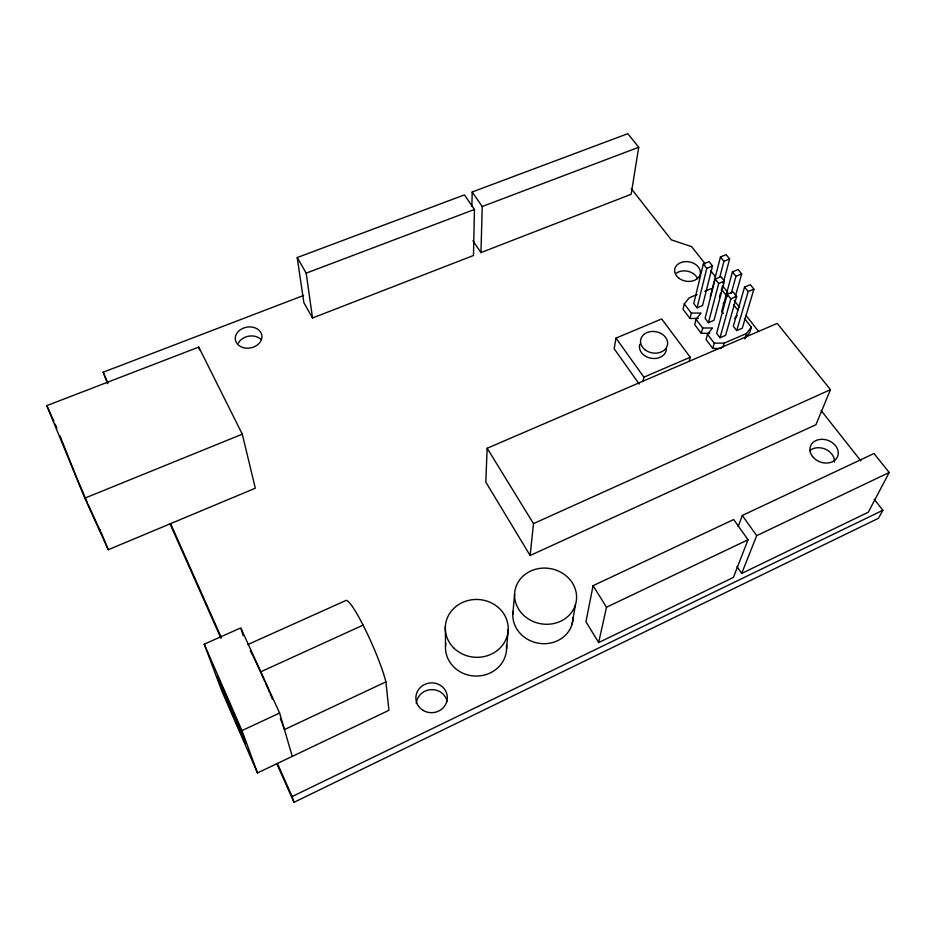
<?xml version="1.0" encoding="UTF-8"?>
<svg xmlns="http://www.w3.org/2000/svg" width="936" height="936" viewBox="0 0 936 936"><rect width="100%" height="100%" fill="white"/><g stroke="black" fill="none" stroke-linecap="round" stroke-linejoin="round"><path stroke-width="1.4" d="M471.908 206.482L472.177 191.997L627.81 133.684L638.738 147.268L631.133 194.29L480.952 252.591L472.926 240.716M474.435 209.465L473.487 255.493L312.53 317.994L303.884 302.714L297.203 257.552L464.42 194.899L474.435 209.465L306.189 273.148L312.53 317.994M480.952 252.591L482.227 206.505L472.177 191.997M487.176 448.262L485.772 482.052L530.139 555.504L815.923 424.745L830.466 389.668L777.243 323.388L487.176 448.262L533.485 523.622L530.139 555.504M506.587 648.905L508.201 629.6M512.811 614.285L514.578 594.278M689.235 361.202L690.241 357.26L661.693 318.954L615.97 338.095L614.156 348.754L639.23 384.064M572.001 624.406L575.5 604.609A31.122 27.998 10.4 0 0 537.709 568.749A31.122 27.998 10.4 0 0 523.54 615.186A31.122 27.998 10.4 0 0 575.5 604.609M593.073 585.667L585.959 621.773L598.654 642.552L733.426 577.407L748.028 539.768L733.672 519.527L593.073 585.667L606.516 607.207L598.654 642.552M643.079 381.081L643.898 377.173L615.97 338.095M697.063 294.536L689.317 297.765L684.274 303.884L683.023 309.278L690.007 318.462L698.326 318.439M690.007 318.462L691.306 313.092L684.274 303.884M703.334 264.01L693.763 303.545L697.051 307.827L702.573 305.51L712.507 266.011L709.055 261.659L703.334 264.01L706.774 268.363L697.051 307.827M691.306 313.092L701.064 313.057L696.021 319.281L694.699 324.64L701.31 333.345L709.699 333.321M710.284 296.642L720.463 256.979L726.149 254.65L729.624 258.968L723.083 283.561M701.31 333.345L702.69 328.01L696.021 319.281M715.198 279.045L705.1 318.322L708.447 322.674L714.004 320.311L724.464 281.081L720.954 276.658L715.198 279.045L718.696 283.479L708.447 322.674M719.866 276.857L723.938 261.308L729.624 258.968M702.69 328.01L712.518 327.974L707.476 334.292L706.072 339.616L712.799 348.449L721.246 348.426M719.445 297.227L720.533 293.132M721.258 290.394L722.358 286.299M735.333 296.419L741.675 273.932L738.141 269.545L732.432 271.908L721.703 311.302L723.388 313.466M727.26 294.337L716.625 333.321L720.018 337.732L725.599 335.345L736.62 296.408L733.052 291.915L727.26 294.337L730.817 298.841L720.018 337.732M712.799 348.449L714.238 343.161L707.476 334.292M731.285 293.155L735.953 276.307L741.675 273.932M723.025 347.104L724.16 343.126L746.448 333.544L751.362 327.237L744.494 318.521M744.576 287.083L733.309 326.196L736.726 330.584L742.271 328.208L753.913 289.13L750.321 284.673L744.576 287.083L748.157 291.552L736.726 330.584M744.834 338.867L746.448 333.544M751.362 327.237L749.724 332.584L745.653 337.826M738.235 526.453L742.283 515.479L874.013 453.504L889.2 472.505L868.292 512.214L741.698 573.405L736.901 566.514M741.698 573.405L756.697 535.649L889.2 472.505M874.212 499.262L882.835 510.284L878.506 518.251L293.974 802.316L276.764 763.647M734.702 318.544L737.158 315.444M723.142 303.767L724.768 301.731M293.974 802.316L292.149 796.536L882.835 510.284M292.254 756.382L279.607 713.045L240.774 627.904L204.235 644.179L221.926 691.259L257.494 772.949L388.92 710.33L385.901 681.876A50.088 6.306 66.2 0 0 365.672 630.314A50.088 6.306 66.2 0 0 346.086 600.409L247.946 644.506M606.516 607.207L748.028 539.768M385.901 681.876L284.427 729.577A51.141 2.457 66.7 0 0 282.239 723.587M257.494 772.949L241.968 730.595L279.607 713.045M260.512 671.919L363.086 625.131M533.485 523.622L830.466 389.668M643.898 377.173L690.241 357.26M730.817 298.841L736.62 296.408M748.157 291.552L753.913 289.13M108.272 549.713L255.317 488.206L242.284 434.175L198.771 347.092L46.8 405.639L84.766 498.163L108.272 549.713L101.065 532.198M704.82 291.307L711.266 288.627M718.696 283.479L724.464 281.081M706.774 268.363L712.507 266.011M84.766 498.163L242.284 434.175M107.617 383.666L103.147 372.224L303.58 295.472M482.227 206.505L638.738 147.268M714.238 343.161L724.16 343.126M720.463 256.979L723.938 261.308M732.432 271.908L735.953 276.307M705.194 263.823L691.61 246.636L671.323 239.85L631.297 188.674M710.623 270.703L715.151 276.424M722.393 285.597L727.822 292.465M734.163 300.491L739.592 307.359M745.933 315.385L758.605 331.426M821.071 410.483L860.909 460.898M721.796 289.727L727.155 296.525M733.695 304.82L737.919 310.19M742.283 515.479L756.697 535.649M297.203 257.552L306.189 273.148M88.078 504.258L100.328 531.157L99.228 528.477M46.8 405.639L53.914 421.387M55.095 424.02L56.874 427.951M103.147 372.224L107.839 382.765M170.598 523.645L221.107 637.053M277.419 763.448L292.149 796.536M169.942 523.657L220.978 638.317M204.235 644.179L241.968 730.595M77.512 479.571L87.528 502.96M76.951 478.273L59.962 435.79M241.184 629.203L243.22 635.72M198.771 347.092L199.508 349.877M445.337 626.43L445.524 645.805M676.12 273.312A12.823 9.758 10.2 0 1 697.577 278.717M809.687 450.684A14.356 11.407 20.4 0 1 825.727 449.35A14.356 11.407 20.4 0 1 834.456 462.15M238.329 343.138A13.303 10.483 -10 0 1 260.992 339.417M416.309 703.498A15.561 14.789 -5.3 0 1 430.794 689.657A15.561 14.789 -5.3 0 1 447.069 701.275M250.286 650.742A51.141 2.457 66.7 0 1 252.673 655.399M253.235 656.51A51.141 2.457 66.7 0 1 265.04 682.028M265.613 683.327A51.141 2.457 66.7 0 1 269.673 692.675M270.235 694.009A51.141 2.457 66.7 0 1 272.505 699.367M280.32 718.602A51.141 2.457 66.7 0 1 281.724 722.253M573.078 617.304A30.244 27.448 11 0 1 540.809 643.535A30.244 27.448 11 0 1 513.068 611.43M506.458 645.208A30.572 28.337 3.4 0 1 475.301 676.049A30.572 28.337 3.4 0 1 445.793 643.36M666.42 348.239A13.584 10.729 10.2 0 1 651.526 358.336A13.584 10.729 10.2 0 1 639.814 344.249M678.787 278.109A12.94 9.793 10.1 0 0 700.058 274.622A12.94 9.793 10.1 0 0 683.678 261.811A12.94 9.793 10.1 0 0 678.787 278.109M453.773 647.958A31.473 28.922 3.1 0 0 506.856 637.065A31.473 28.922 3.1 0 0 469.615 600.152A31.473 28.922 3.1 0 0 453.773 647.958M812.612 456.604A14.496 11.478 20.2 0 0 837.03 457.645A14.496 11.478 20.2 0 0 822.674 439.323A14.496 11.478 20.2 0 0 812.612 456.604M243.454 347.665A13.42 10.542 -9.9 0 0 261.834 335.322A13.42 10.542 -9.9 0 0 240.505 329.659A13.42 10.542 -9.9 0 0 243.454 347.665M422.967 710.319A15.736 14.906 -5 0 0 447.314 698.502A15.736 14.906 -5 0 0 424.546 684.52A15.736 14.906 -5 0 0 422.967 710.319M222.183 689.598A35.966 0.714 66.9 0 0 245.302 742.704A35.966 0.714 66.9 0 0 226.886 697.495A35.966 0.714 66.9 0 0 222.183 689.598M644.787 349.584A13.654 10.764 10.2 0 0 667.286 345.641A13.654 10.764 10.2 0 0 650.134 331.683A13.654 10.764 10.2 0 0 644.787 349.584"/></g></svg>
